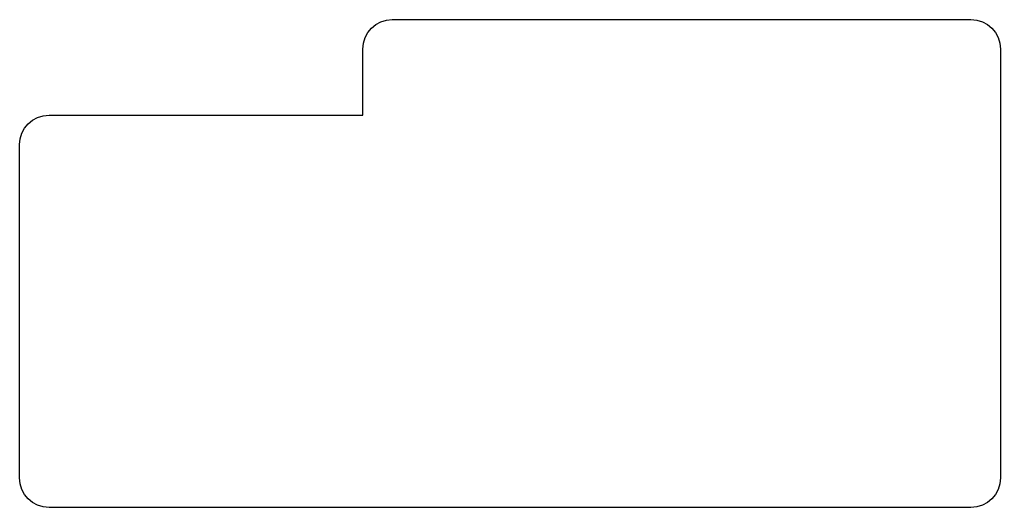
# Model space of a CAD drawing. Header units: millimetres. Extents: x 0 to 100, y -50 to 0.
import ezdxf

# ---------------------------------------------------------------- set-up
doc = ezdxf.new("R2010")
doc.units = ezdxf.units.MM
doc.layers.get('0').update_dxf_attribs({"linetype": 'CONTINUOUS'})

msp = doc.modelspace()

# ---------------------------------------------------------------- linework, layer by layer
msp.add_lwpolyline([(97, -49.75), (3, -49.75, -0.41421), (0, -46.75), (0, -12.75, -0.41421), (3, -9.75), (35, -9.75), (35, -3, -0.41421), (38, 0), (97, 0, -0.41421), (100, -3), (100, -46.75, -0.41421)], format="xyb", close=True)

doc.saveas('drawing.dxf')
